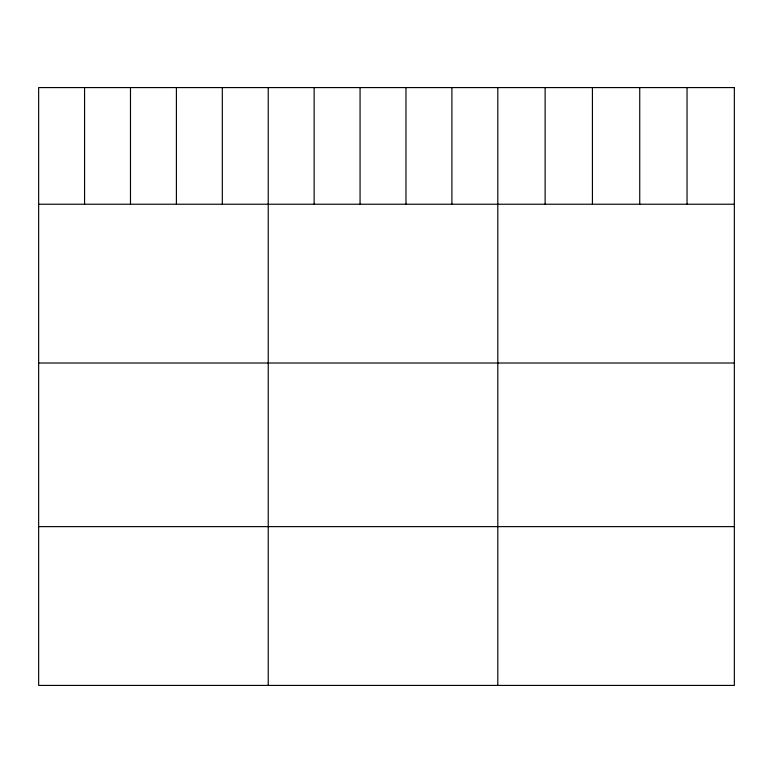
<?xml version="1.0" encoding="UTF-8"?>
<svg xmlns="http://www.w3.org/2000/svg" width="773" height="773" viewBox="0 0 773 773"><rect width="100%" height="100%" fill="white"/><g stroke="black" fill="none" stroke-linecap="round" stroke-linejoin="round"><path stroke-width="1.16" d="M38.65 204.227L734.35 204.227M38.65 363.02L734.35 363.02M38.65 526.626L734.35 526.626M687.042 87.581L687.042 204.227M639.735 87.581L639.735 204.227M592.427 87.581L592.427 204.227M545.12 87.581L545.12 204.227M497.812 87.581L497.812 685.419M451.896 87.581L451.896 204.227M405.98 87.581L405.98 204.227M360.063 87.581L360.063 204.227M314.147 87.581L314.147 204.227M268.231 87.581L268.231 685.419M222.315 87.581L222.315 204.227M176.399 87.581L176.399 204.227M130.482 87.581L130.482 204.227M84.566 87.581L84.566 204.227M734.35 87.581L38.65 87.581L38.65 685.419L734.35 685.419L734.35 87.581"/></g></svg>
